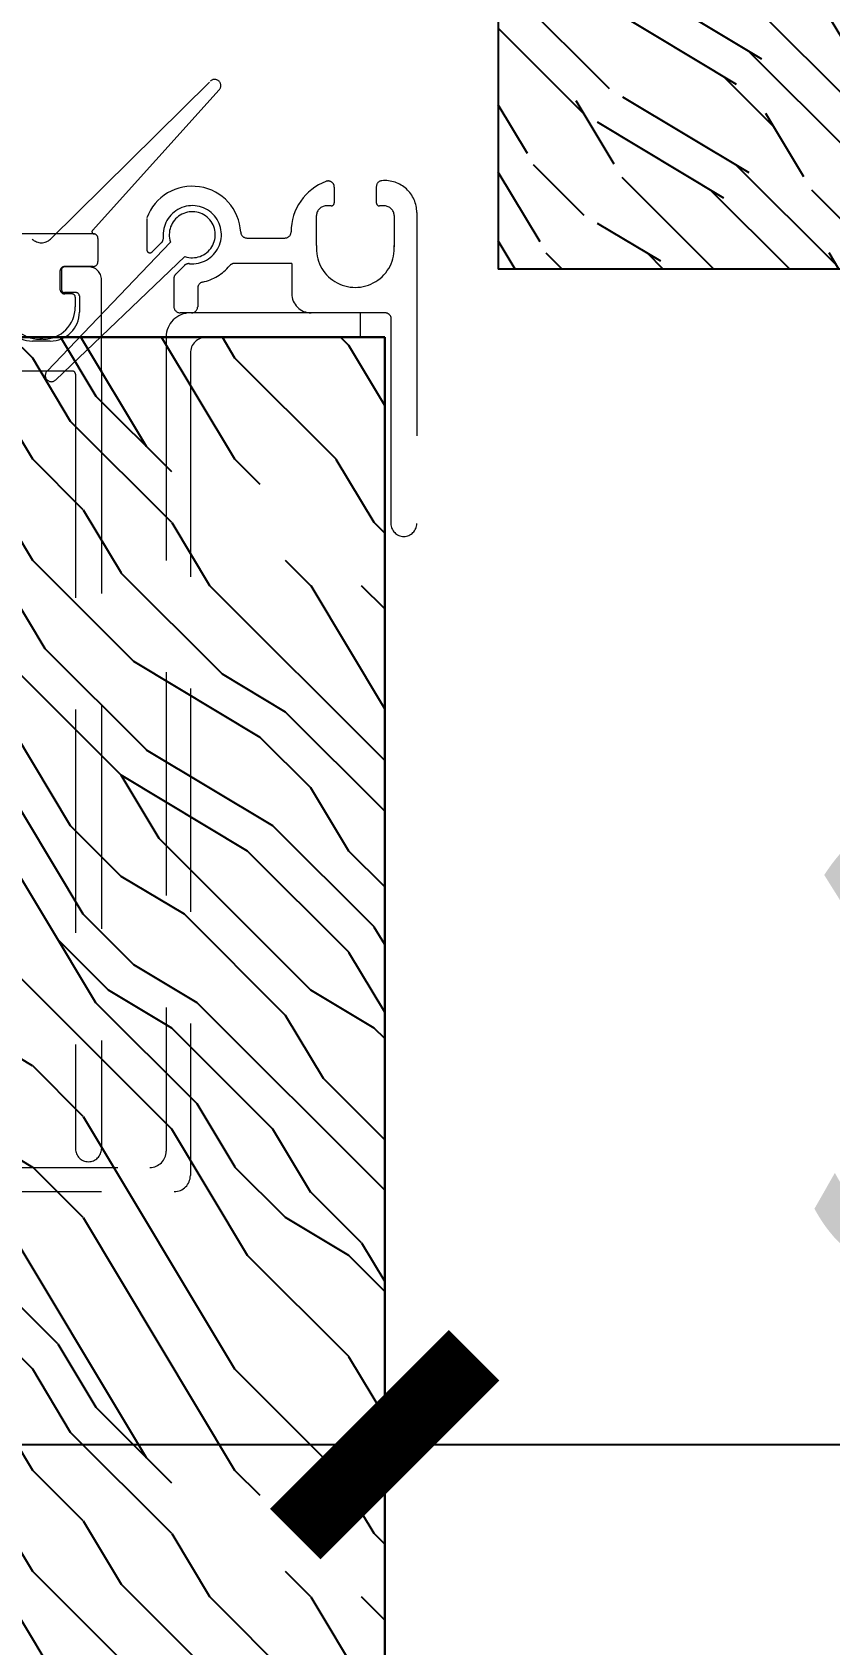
# Model space of a CAD drawing. Header units: millimetres. Extents: x 3111864 to 3154170, y -3068724 to -3044687.
# Drawn here: x 3125980.22 to 3126002.52, y -3063877.2 to -3063832.09 of the extents above; entities that cross this region are included whole.
import ezdxf

# ---------------------------------------------------------------- set-up
doc = ezdxf.new("R2010")
doc.units = ezdxf.units.MM
doc.header["$LTSCALE"] = 500
doc.header["$MEASUREMENT"] = 0
doc.header["$PDMODE"] = 2
doc.linetypes.add('$0$HIDDEN', pattern=[0.375, 0.25, -0.125])
doc.layers.get('0').update_dxf_attribs({"linetype": 'CONTINUOUS'})
doc.layers.get('DEFPOINTS').update_dxf_attribs({"linetype": 'CONTINUOUS'})
for name, color, linetype in [('0-bh(填充)', 251, 'CONTINUOUS'), ('I-1050', 1, 'CONTINUOUS'), ('P-门', 2, 'CONTINUOUS'), ('P-门套', 3, 'CONTINUOUS'), ('W-尺寸', 5, 'CONTINUOUS')]:
    doc.layers.add(name, color=color, linetype=linetype)
doc.styles.add('DIM', font='SimSun.ttf', dxfattribs={"width": 0.7})
doc.dimstyles.new('00-5', dxfattribs={"dimscale": 5, "dimtxt": 2.5, "dimasz": 1, "dimexe": 1, "dimexo": 1, "dimgap": 1, "dimtad": 1, "dimdec": 0, "dimzin": 0, "dimdsep": 46, "dimtxsty": 'DIM', "dimblk": 'ARCHTICK', "dimcen": 0, "dimclrd": 5, "dimclre": 5, "dimclrt": 35, "dimadec": 0, "dimazin": 0, "dimtfac": 0.5, "dimtdec": 0, "dimtix": 1, "dimtmove": 2, "dimatfit": 2, "dimldrblk": 'A', "dimfxl": 0, "dimtolj": 1, "dimtzin": 0, "dimlwd": -1, "dimlwe": -1, "dimarcsym": 0})

# ---------------------------------------------------------------- blocks, each defined once
blk = doc.blocks.new('A$C519F417B')
at = {"layer": 'I-1050', "linetype": '$0$HIDDEN', "lineweight": 5, "ltscale": 0.05}
for p, q in [((103.3379746004939, 260.330749867484, 0.0001371174914967047), (107.8072290485725, 264.7468117177486, 0.0001371174914967047)), ((104.5138087403029, 260.5741484970786, 0.0001371174914967047), (108.0505179418251, 264.502061998006, 0.0001371174914967047)), ((111.273781394586, 261.7839727401733, 0.0001371174914967047), (111.273781394586, 261.3479596683756, 0.0001371174914967047)), ((112.4492614883929, 261.7928213388659, 0.0001371174914967047), (112.4492614883929, 261.3479596683756, 0.0001371174914967047)), ((111.1833598492667, 261.2575381230563, 0.0001371174914967047), (111.0477275303565, 261.2575381230563, 0.0001371174914967047)), ((112.6753153521568, 261.2575381230563, 0.0001371174914967047), (112.5396830341779, 261.2575381230563, 0.0001371174914967047)), ((106.030597647652, 260.9092802074738, 0.0001371174914967047), (106.030597647652, 260.0815409747884, 0.0001371174914967047)), ((110.7764628930017, 260.1539950268343, 0.0001371174914967047), (110.7764628930017, 260.9862734861672, 0.0001371174914967047)), ((112.9465799890459, 260.9862734861672, 0.0001371174914967047), (112.9465799890459, 260.1087842541747, 0.0001371174914967047)), ((113.5795308090746, 261.0716314250603, 0.0001371174914967047), (113.5795308090746, 252.3691001841798, 0.0001371174914967047)), ((104.5601075552404, 260.476047007367, 0.0001371174914967047), (101.6074113929644, 260.476047007367, 0.0001371174914967047)), ((104.6661365237087, 260.3436847487465, 0.0001371174914967047), (104.6661365237087, 259.6986957849003, 0.0001371174914967047)), ((106.030597647652, 260.4515204648487, 0.0001371174914967047), (106.030597647652, 260.036511012353, 0.0001371174914967047)), ((108.8293130462989, 260.3596521746367, 0.0001371174914967047), (109.894853792619, 260.3596521746367, 0.0001371174914967047)), ((103.2432377077639, 256.6350798616186, 0.0001371174914967047), (106.6933821942657, 260.2476260759868, 0.0001371174914967047)), ((103.4868402993307, 256.3914772700518, 0.0001371174914967047), (107.0993865141645, 259.8416217565536, 0.0001371174914967047)), ((106.4440856585279, 260.2317021023482, 0.0001371174914967047), (106.1849568812177, 259.9725733245723, 0.0001371174914967047)), ((103.6036833617836, 259.4274311480112, 0.0001371174914967047), (103.6036833617836, 258.9301126468927, 0.0001371174914967047)), ((103.6448082393035, 259.4650981444865, 0.0001371174914967047), (103.6448082388379, 258.9225688707083, 0.0001371174914967047)), ((104.4011378339492, 259.5555196902715, 0.0001371174914967047), (103.7352297846228, 259.5555196902715, 0.0001371174914967047)), ((104.5305042047985, 259.5630634669214, 0.0001371174914967047), (103.7393156802282, 259.5630634669214, 0.0001371174914967047)), ((107.0834625400603, 259.5923252208158, 0.0001371174914967047), (106.840755386278, 259.3496180670336, 0.0001371174914967047)), ((110.0848984736949, 259.6476729242131, 0.0001371174914967047), (108.4794073328376, 259.6476729242131, 0.0001371174914967047)), ((110.0848984736949, 259.6476729242131, 0.0001371174914967047), (110.0848984736949, 258.8085609800182, 0.0001371174914967047)), ((104.7628240166232, 256.6620302288793, 0.0001371174914967047), (104.7628240166232, 259.1938335075974, 0.0001371174914967047)), ((106.7877876707353, 259.2217426905409, 0.0001371174914967047), (106.7877876707353, 258.4468747973442, 0.0001371174914967047)), ((107.4545561484993, 258.9579391609877, 0.0001371174914967047), (107.4545561484993, 258.4382847505622, 0.0001371174914967047)), ((104.055167786777, 258.8321473249234, 0.0001371174914967047), (103.7352297846228, 258.8321473249234, 0.0001371174914967047)), ((103.9427641583607, 258.7944803284481, 0.0001371174914967047), (103.7393156802282, 258.7944803284481, 0.0001371174914967047)), ((104.0331857036799, 258.7040587826632, 0.0001371174914967047), (104.0331857036799, 258.4327941457741, 0.0001371174914967047)), ((104.1455893325619, 258.7417257791385, 0.0001371174914967047), (104.1455893325619, 258.2896180506796, 0.0001371174914967047)), ((107.2823031041771, 258.2660317057744, 0.0001371174914967047), (106.9686307627708, 258.2660317057744, 0.0001371174914967047)), ((111.997153759934, 258.2660317057744, 0.0001371174914967047), (107.2500226125121, 258.2660317057744, 0.0001371174914967047)), ((111.9519429868087, 258.2660317057744, 0.0001371174914967047), (110.6274277474731, 258.2660317057744, 0.0001371174914967047)), ((112.6952985138632, 258.2660317057744, 0.0001371174914967047), (111.9519429868087, 258.2660317057744, 0.0001371174914967047)), ((111.997153759934, 258.2660317057744, 0.0001371174914967047), (111.997153759934, 257.5878701135516, 0.0001371174914967047)), ((112.8561584437266, 258.155383810401, 0.0001371174914967047), (112.8561584437266, 252.3691001841798, 0.0001371174914967047)), ((106.5718610198237, 257.5878701135516, 0.0001371174914967047), (106.5718610198237, 234.8123782235198, 0.0001371174914967047)), ((111.997153759934, 257.5878701135516, 0.0001371174914967047), (107.7021303409711, 257.5878701135516, 0.0001371174914967047)), ((103.331795421429, 257.4758241400123, 0.0001371174914967047), (102.8344769203104, 257.4758241400123, 0.0001371174914967047)), ((102.9481271556579, 257.5285786893219, 0.0001371174914967047), (103.0837594745681, 257.5285786893219, 0.0001371174914967047)), ((103.128970246762, 257.5285786893219, 0.0001371174914967047), (103.0385487014428, 257.5285786893219, 0.0001371174914967047)), ((107.2500226125121, 257.1357623850927, 0.0001371174914967047), (107.2500226125121, 234.1342166308314, 0.0001371174914967047)), ((103.9490128923208, 256.6382981427014, 0.0001371174914967047), (100.4684066874906, 256.638298143167, 0.0001371174914967047)), ((104.0394344381057, 256.5478765973821, 0.0001371174914967047), (104.0394344381057, 234.8811839479022, 0.0001371174914967047)), ((104.7628240166232, 256.6620302288793, 0.0001371174914967047), (104.7628240166232, 234.8811839479022, 0.0001371174914967047)), ((89.59256359562278, 234.3602704950608, 0.0001371174914967047), (106.1197532913648, 234.3602704950608, 0.0001371174914967047)), ((89.1404558676295, 233.6821089028381, 0.0001371174914967047), (106.7979148840532, 233.6821089028381, 0.0001371174914967047))]:
    blk.add_line(p, q, dxfattribs=at)
for centre, radius, start, end in [((107.9285071957856, 264.6240727445111, 0.0001371174914967047), 0.1725492522966315, 315, 134.6569987197025), ((107.3032809030265, 260.4515204648487, 0.0001371174914967047), 1.356323185011709, 2.99837837795491, 159.7735191699536), ((111.5812146496028, 260.5296446802095, 0.0001371174914967047), 1.514560889929742, 110.9100805535367, 179.9385568070637), ((111.1019804580137, 261.7839727401733, 0.0001371174914967047), 0.1718009367681499, 0, 110.9100805535367), ((112.6210624249652, 261.7928213388659, 0.0001371174914967047), 0.1718009367681499, 94.97292518063729, 180), ((112.6838149772957, 261.0716314250603, 0.0001371174914967047), 0.8957158313817325, 0, 94.97292518063729), ((107.3032809030265, 260.4515204648487, 0.0001371174914967047), 0.8137939110070256, 264.2738425831872, 185.7261574168128), ((111.0477275303565, 260.9862734861672, 0.0001371174914967047), 0.2712646370023419, 90, 180), ((111.1833598492667, 261.3479596683756, 0.0001371174914967047), 0.0904215456674473, 270, 0), ((112.5396830341779, 261.3479596683756, 0.0001371174914967047), 0.0904215456674473, 180, 270), ((112.6753153521568, 260.9862734861672, 0.0001371174914967047), 0.2712646370023419, 0, 90), ((107.3032809030265, 260.4515204648487, 0.0001371174914967047), 0.643078032786885, 251.5147746258387, 198.4852253741613), ((103.0837594745681, 260.588027080521, 0.0001371174914967047), 0.3616861826697892, 225.3430012802975, 314.6569987197025), ((104.5574863376096, 260.5348210120574, 0.0001371174914967047), 0.05877400468384075, 138.0000000139661, 270), ((104.5305042047985, 260.3436847487465, 0.0001371174914967047), 0.1356323185011709, 0, 77.39304088354467), ((106.3226040517911, 260.3531837095506, 0.0001371174914967047), 0.1718009367681499, 315, 5.72615741681282), ((108.8293130462989, 260.531453111209, 0.0001371174914967047), 0.1718009367681499, 182.9983783779549, 270), ((109.894853792619, 260.531453111209, 0.0001371174914967047), 0.1718009367681499, 270, 359.9385568070638), ((106.1210191929713, 260.036511012353, 0.0001371174914967047), 0.0904215456674473, 180, 315), ((111.8615214414895, 260.0670512332581, 0.0001371174914967047), 1.08853629976605, 175.4187799159163, 4.581220084083686), ((103.7393156802282, 259.4274311480112, 0.0001371174914967047), 0.1356323185011709, 90, 180), ((103.7352297846228, 259.4650981444865, 0.0001371174914967047), 0.0904215456674473, 90, 180), ((104.4011378339492, 259.1938335075974, 0.0001371174914967047), 0.3616861826697892, 0, 90), ((104.5305042047985, 259.6986957849003, 0.0001371174914967047), 0.1356323185011709, 270, 0), ((107.2049441477284, 259.4708436136134, 0.0001371174914967047), 0.1718009367681499, 84.27384258318719, 135), ((107.3032809030265, 260.4515204648487, 0.0001371174914967047), 1.356323185011709, 282.2055877927957, 320.3228042976665), ((108.4794073328376, 259.4758719871752, 0.0001371174914967047), 0.1718009367681499, 90, 140.3228042976665), ((103.7393156802282, 258.9301126468927, 0.0001371174914967047), 0.1356323185011709, 180, 270), ((106.9686307627708, 259.2217426905409, 0.0001371174914967047), 0.1808430913348946, 135, 180), ((107.6263570850715, 258.9579391609877, 0.0001371174914967047), 0.1718009367681499, 102.2055877927956, 180), ((103.7352297846228, 258.9225688707083, 0.0001371174914967047), 0.0904215456674473, 180, 270), ((103.9427641583607, 258.7040587826632, 0.0001371174914967047), 0.0904215456674473, 0, 90), ((104.055167786777, 258.7417257791385, 0.0001371174914967047), 0.0904215456674473, 0, 90), ((110.6274277474731, 258.8085609800182, 0.0001371174914967047), 0.5425292740046835, 180, 270), ((102.8344769203104, 258.2896180506796, 0.0001371174914967047), 0.8137939110070256, 180, 270), ((103.0385487014428, 258.4327941457741, 0.0001371174914967047), 0.904215456674473, 180, 270), ((103.128970246762, 258.4327941457741, 0.0001371174914967047), 0.904215456674473, 270, 0), ((103.331795421429, 258.2896180506796, 0.0001371174914967047), 0.8137939110070256, 270, 0), ((107.2500226125121, 257.5878701135516, 0.0001371174914967047), 0.6781615925058545, 90, 180), ((106.9686307627708, 258.4468747973442, 0.0001371174914967047), 0.1808430913348946, 180, 270), ((107.2823031041771, 258.4382847505622, 0.0001371174914967047), 0.1722530444964872, 270, 0), ((112.6952985138632, 258.0937786614522, 0.0001371174914967047), 0.1722530444964872, 20.95553386620703, 90), ((107.7021303409711, 257.1357623850927, 0.0001371174914967047), 0.4521077283372366, 90, 180), ((103.3650390040129, 256.5132785658352, 0.0001371174914967047), 0.1722530444964873, 135, 315), ((103.9490128923208, 256.5478765973821, 0.0001371174914967047), 0.0904215456674473, 0, 90), ((113.2178446268663, 252.373621261213, 0.0001371174914967047), 0.3616861826697912, 180, 0), ((104.4011292271316, 234.8811839479022, 0.0001371174914967047), 0.3616947893805738, 180, 0), ((106.1197532913648, 234.8123782235198, 0.0001371174914967047), 0.4521077283372366, 270, 0), ((106.7979148840532, 234.1342166308314, 0.0001371174914967047), 0.4521077283372366, 270, 0)]:
    blk.add_arc(centre, radius, start, end, dxfattribs=at)
blk = doc.blocks.new('_ArchTick')
at = {"color": 0, "linetype": 'ByBlock', "const_width": 0.4}
blk.add_lwpolyline([(-0.5, -0.5), (0.5, 0.5)], dxfattribs=at)
blk = doc.blocks.new('*D1464')
at = {"layer": 'DEFPOINTS', "color": 0, "ltscale": 100}
for p in [(3126040.248660636, -3063838.715900824, 0.0002723564733360568), (3125987.242144242, -3063840.615863737, 0.0002723564733360568), (3126075.305880787, -3063840.615863737)]:
    blk.add_point(p, dxfattribs=at)
at = {"layer": 'W-尺寸', "color": 5, "ltscale": 100}
for p, q in [((3126075.305880787, -3063838.715900824), (3126075.305880787, -3063833.715900824)), ((3126055.305880788, -3063838.715900824), (3126080.305880787, -3063838.715900824)), ((3126075.305880787, -3063838.715900824), (3126075.305880787, -3063840.615863737)), ((3126055.305880787, -3063840.615863737), (3126080.305880787, -3063840.615863737)), ((3126075.305880787, -3063840.615863737), (3126075.305880787, -3063845.615863737))]:
    blk.add_line(p, q, dxfattribs=at)
at = {"layer": 'W-尺寸', "color": 5, "ltscale": 100, "xscale": 5, "yscale": 5, "zscale": 5}
for p, rotation in [((3126075.305880787, -3063838.715900824), 270), ((3126075.305880787, -3063840.615863737), 90)]:
    blk.add_blockref('_ArchTick', p, dxfattribs=dict(at, rotation=rotation))
at = {"layer": 'W-尺寸', "color": 35, "ltscale": 100, "insert": (3126064.055880788, -3063839.66588228), "char_height": 12.5, "attachment_point": 5, "rotation": 90, "style": 'DIM'}
blk.add_mtext('\\A1;2', dxfattribs=at)
blk = doc.blocks.new('A')
for p, q in [((-1.435067392276323, 1.147654099946521), (-1.089590771724033, 1.437450103912851)), ((-1.089590771724033, 1.437450103912851), (0, 0)), ((-1.435067392276323, 1.147654099946521), (-0.3688396396728422, 0)), ((-0.3688396396728422, 3.638e-12), (-2.127066897330223, 0)), ((-1.435067392276323, -1.147654099946521), (-0.3688396396728422, 0)), ((-1.089590771724033, -1.437450103912851), (0, 0)), ((-1.435067392276323, -1.147654099946521), (-1.089590771724033, -1.437450103912851))]:
    blk.add_line(p, q)
for points in [[(-1.435067392276323, 1.147654099946521), (-1.089590771724033, 1.437450103912851), (-0.3688396396728422, 0), (0, 0)], [(-1.435067392276323, -1.147654099946521), (-1.089590771724033, -1.437450103912851), (-0.3688396396728422, 0), (0, 0)]]:
    blk.add_solid(points)
blk = doc.blocks.new('*D1465')
at = {"layer": 'DEFPOINTS', "color": 0, "ltscale": 100}
for p in [(3125987.242144242, -3063840.615863737, 0.0002723564733360568), (3125985.005404834, -3063900.615863737, 0.0002723564733360568), (3126075.305880787, -3063900.615863737)]:
    blk.add_point(p, dxfattribs=at)
at = {"layer": 'W-尺寸', "color": 5, "ltscale": 100}
for p, q in [((3126055.305880787, -3063840.615863737), (3126080.305880787, -3063840.615863737)), ((3126075.305880787, -3063840.615863737), (3126075.305880787, -3063900.615863737)), ((3126055.305880787, -3063900.615863737), (3126080.305880787, -3063900.615863737))]:
    blk.add_line(p, q, dxfattribs=at)
at = {"layer": 'W-尺寸', "color": 5, "ltscale": 100, "xscale": 5, "yscale": 5, "zscale": 5}
for p, rotation in [((3126075.305880787, -3063840.615863737), 90), ((3126075.305880787, -3063900.615863737), 270)]:
    blk.add_blockref('_ArchTick', p, dxfattribs=dict(at, rotation=rotation))
at = {"layer": 'W-尺寸', "color": 35, "ltscale": 100, "insert": (3126064.055880788, -3063870.615863737), "char_height": 12.5, "attachment_point": 5, "rotation": 90, "style": 'DIM'}
blk.add_mtext('\\A1;60', dxfattribs=at)
blk = doc.blocks.new('*D1468')
at = {"layer": 'DEFPOINTS', "color": 0, "ltscale": 100}
for p in [(3125960.421345838, -3063870.615863737, 0.0002723564733360568), (3125990.075975433, -3063870.615863737, 0.0002723564733360568), (3125990.075975433, -3063871.598207369)]:
    blk.add_point(p, dxfattribs=at)
at = {"layer": 'W-尺寸', "color": 5, "ltscale": 100}
for p, q in [((3125960.421345838, -3063871.598207374), (3125960.421345838, -3063876.598207369)), ((3125960.421345838, -3063871.598207369), (3125990.075975433, -3063871.598207369)), ((3125990.075975433, -3063871.598207374), (3125990.075975433, -3063876.598207369))]:
    blk.add_line(p, q, dxfattribs=at)
at = {"layer": 'W-尺寸', "color": 5, "ltscale": 100, "xscale": 5, "yscale": 5, "zscale": 5, "rotation": 180}
blk.add_blockref('_ArchTick', (3125960.421345838, -3063871.598207369), dxfattribs=at)
at = {"layer": 'W-尺寸', "color": 5, "ltscale": 100, "xscale": 5, "yscale": 5, "zscale": 5}
blk.add_blockref('_ArchTick', (3125990.075975433, -3063871.598207369), dxfattribs=at)
at = {"layer": 'W-尺寸', "color": 35, "ltscale": 100, "insert": (3125975.248660636, -3063884.565660131), "char_height": 12.5, "attachment_point": 5, "style": 'DIM'}
blk.add_mtext('\\A1;30', dxfattribs=at)
blk = doc.blocks.new('*D1469')
at = {"layer": 'DEFPOINTS', "color": 0, "ltscale": 100}
for p in [(3126025.248660636, -3063838.715900824, 0.0002723564733360568), (3125990.075975433, -3063870.615863737, 0.0002723564733360568), (3126025.248660636, -3063871.598207369)]:
    blk.add_point(p, dxfattribs=at)
at = {"layer": 'W-尺寸', "color": 5, "ltscale": 100}
for p, q in [((3126025.248660636, -3063851.598207369), (3126025.248660636, -3063876.598207369)), ((3125990.075975433, -3063871.598207374), (3125990.075975433, -3063876.598207369)), ((3125990.075975433, -3063871.598207369), (3126025.248660636, -3063871.598207369))]:
    blk.add_line(p, q, dxfattribs=at)
at = {"layer": 'W-尺寸', "color": 5, "ltscale": 100, "xscale": 5, "yscale": 5, "zscale": 5, "rotation": 180}
blk.add_blockref('_ArchTick', (3125990.075975433, -3063871.598207369), dxfattribs=at)
at = {"layer": 'W-尺寸', "color": 5, "ltscale": 100, "xscale": 5, "yscale": 5, "zscale": 5}
blk.add_blockref('_ArchTick', (3126025.248660636, -3063871.598207369), dxfattribs=at)
at = {"layer": 'W-尺寸', "color": 35, "ltscale": 100, "insert": (3126007.662318035, -3063860.348207369), "char_height": 12.5, "attachment_point": 5, "style": 'DIM'}
blk.add_mtext('\\A1;35', dxfattribs=at)

msp = doc.modelspace()

# ---------------------------------------------------------------- hatches: boundary and pattern name
at = {"layer": '0-bh(填充)', "ltscale": 100}
h = msp.add_hatch(dxfattribs=at)
h.set_pattern_fill('FB木纹中SC300', color=251, scale=5, angle=135, style=0, pattern_type=2)
h.set_pattern_definition([(135, (6190800.428255296, 59889.36126570916), (-14.14213562373095, -14.14213562373095), [4, -6, 2, -8]), (135, (6190790.175206969, 59898.90720725572), (-14.14213562373095, -14.14213562373095), [4, -16]), (135, (6190790.88231375, 59896.78588691121), (-14.14213562373095, -14.14213562373095), [2, -18]), (135, (6190798.306934952, 59888.6541589289), (-14.14213562373095, -14.14213562373095), [1, -14, 1, -4]), (135, (6190792.650080702, 59892.89679961605), (-14.14213562373095, -14.14213562373095), [4, -6, 1, -9]), (135, (6190795.832061219, 59889.00771231903), (-14.14213562373095, -14.14213562373095), [3, -17]), (135, (6190791.942973922, 59892.18969283393), (-14.14213562373095, -14.14213562373095), [6, -14]), (135, (6190795.832061219, 59887.59349875664), (-14.14213562373095, -14.14213562373095), [4, -16]), (135, (6190789.821653577, 59892.89679961605), (-14.14213562373095, -14.14213562373095), [10, -10]), (135, (6190793.357187484, 59887.94705214677), (-14.14213562373095, -14.14213562373095), [2, -6, 4, -8]), (135, (6190783.104139158, 59897.49299369333), (-14.14213562373095, -14.14213562373095), [4, -16]), (135, (6190785.57901289, 59894.31101317843), (-14.14213562373095, -14.14213562373095), [2, -18]), (135, (6190788.053886625, 59891.12903266167), (-14.14213562373095, -14.14213562373095), [2, -18]), (135, (6190794.771401047, 59883.70441145962), (-14.14213562373095, -14.14213562373095), [4, -16]), (135, (6190787.346779845, 59890.42192588141), (-14.14213562373095, -14.14213562373095), [4, -16]), (135, (6190786.639673063, 59889.71481909929), (-14.14213562373095, -14.14213562373095), [4, -4, 4, -8]), (135, (6190788.760993407, 59886.17928519426), (-14.14213562373095, -14.14213562373095), [2, -10, 4, -4]), (135, (6190785.57901289, 59888.6541589289), (-14.14213562373095, -14.14213562373095), [6, -14]), (135, (6190784.87190611, 59887.94705214677), (-14.14213562373095, -14.14213562373095), [4, -16]), (135, (6190790.175206969, 59881.93664450711), (-14.14213562373095, -14.14213562373095), [6, -8, 2, -4]), (135, (6190789.468100187, 59881.22953772685), (-14.14213562373095, -14.14213562373095), [10, -10]), (135, (6190780.629265423, 59889.36126570916), (-14.14213562373095, -14.14213562373095), [2, -18]), (135, (6190784.51835272, 59884.76507163187), (-14.14213562373095, -14.14213562373095), [4, -16]), (135, (6190786.993226453, 59881.58309111698), (-14.14213562373095, -14.14213562373095), [2, -8, 2, -8]), (135, (6190788.053886625, 59879.81532416446), (-14.14213562373095, -14.14213562373095), [2, -6, 4, -8]), (135, (6190784.87190611, 59882.29019789724), (-14.14213562373095, -14.14213562373095), [2, -10, 2, -6]), (135, (6190781.689925595, 59884.76507163187), (-14.14213562373095, -14.14213562373095), [6, -14]), (135, (6190786.639673063, 59878.40111060208), (-14.14213562373095, -14.14213562373095), [4, -16]), (135, (6190779.215051861, 59885.11862502201), (-14.14213562373095, -14.14213562373095), [2, -18]), (135, (6190776.033071346, 59887.59349875664), (-14.14213562373095, -14.14213562373095), [2, -18]), (149.03624347, (6190789.468100187, 59898.20010047359), (-14.14213562281019, 14.14213562384457), [2.06, -80.40211052000001]), (149.03624347, (6190784.87190611, 59896.43233352108), (-14.14213562281019, 14.14213562384457), [2.06, -80.40211052000001]), (149.03624347, (6190777.800838298, 59886.53283858439), (-14.14213562281019, 14.14213562384457), [2.06, -80.40211052000001]), (149.03624347, (6190787.346779845, 59887.59349875664), (-14.14213562281019, 14.14213562384457), [2.06, -80.40211052000001]), (149.03624347, (6190782.397032375, 59888.30060553877), (-14.14213562281019, 14.14213562384457), [2.06, -80.40211052000001]), (149.03624347, (6190782.043478985, 59890.77547927154), (-14.14213562281019, 14.14213562384457), [2.06, -80.40211052000001]), (149.03624347, (6190786.639673063, 59881.22953772685), (-14.14213562281019, 14.14213562384457), [2.06, -80.40211052000001]), (149.03624347, (6190781.689925595, 59887.59349875664), (-14.14213562281019, 14.14213562384457), [2.06, -80.40211052000001]), (149.03624347, (6190784.164799328, 59895.72522674082), (-14.14213562281019, 14.14213562384457), [4.12, -78.34211052]), (149.03624347, (6190784.51835272, 59893.25035300618), (-14.14213562281019, 14.14213562384457), [4.12, -78.34211052]), (149.03624347, (6190783.811245938, 59892.54324622406), (-14.14213562281019, 14.14213562384457), [4.12, -78.34211052]), (300.96375653, (6190792.650080702, 59892.89679961605), (14.14213562384457, -14.14213562281019), [2.06, -4.12, 2.06, -74.22211052]), (300.96375653, (6190793.357187484, 59887.94705214677), (14.14213562384457, -14.14213562281019), [2.06, -80.40211052000001]), (300.96375653, (6190786.993226453, 59881.58309111698), (14.14213562384457, -14.14213562281019), [4.12, -78.34211052]), (329.03624347, (6190790.175206969, 59898.90720725572), (14.14213562281019, -14.14213562384457), [2.06, -80.40211052000001]), (120.96375653, (6190787.346779845, 59901.73563438049), (-14.14213562384457, 14.14213562281019), [2.06, -80.40211052000001]), (120.96375653, (6190786.639673063, 59892.54324622406), (-14.14213562384457, 14.14213562281019), [2.06, -80.40211052000001]), (120.96375653, (6190781.336372203, 59892.89679961605), (-14.14213562384457, 14.14213562281019), [2.06, -80.40211052000001]), (120.96375653, (6190785.932566282, 59886.17928519426), (-14.14213562384457, 14.14213562281019), [2.06, -80.40211052000001]), (120.96375653, (6190785.57901289, 59882.99730467936), (-14.14213562384457, 14.14213562281019), [2.06, -80.40211052000001]), (120.96375653, (6190783.457692548, 59883.70441145962), (-14.14213562384457, 14.14213562281019), [2.06, -80.40211052000001]), (120.96375653, (6190785.932566282, 59886.17928519426), (-14.14213562384457, 14.14213562281019), [2.06, -80.40211052000001]), (120.96375653, (6190779.568605251, 59888.30060553877), (-14.14213562384457, 14.14213562281019), [8.24, -74.22211052]), (120.96375653, (6190797.599828172, 59889.36126570916), (-14.14213562384457, 14.14213562281019), [8.24, -74.22211052]), (120.96375653, (6190795.124954437, 59889.71481909929), (-14.14213562384457, 14.14213562281019), [8.24, -74.22211052]), (120.96375653, (6190793.003634094, 59890.42192588141), (-14.14213562384457, 14.14213562281019), [2.06, -4.12, 4.12, -72.16211052]), (120.96375653, (6190791.942973922, 59889.36126570916), (-14.14213562384457, 14.14213562281019), [4.12, -4.12, 4.12, -70.10211052000001]), (120.96375653, (6190791.942973922, 59886.53283858439), (-14.14213562384457, 14.14213562281019), [8.24, -74.22211052]), (120.96375653, (6190792.296527312, 59884.05796485161), (-14.14213562384457, 14.14213562281019), [8.24, -74.22211052]), (120.96375653, (6190791.589420532, 59883.35085806949), (-14.14213562384457, 14.14213562281019), [8.24, -74.22211052]), (120.96375653, (6190777.447284908, 59889.00771231903), (-14.14213562384457, 14.14213562281019), [2.06, -80.40211052000001]), (120.96376753, (6190774.618857783, 59889.00771231903), (-14.14213833893944, 14.1421329077148), [4.12, -78.34211052]), (120.96376753, (6190783.811245938, 59881.22953772685), (-14.14213833893944, 14.1421329077148), [4.12, -78.34211052]), (120.9637575300001, (6190797.599828172, 59892.18969283393), (-14.1421358706714, 14.14213537598335), [8.24, -74.22211052]), (120.9637575300001, (6190779.215051861, 59890.77547927154), (-14.1421358706714, 14.14213537598335), [6.18, -76.28211052]), (120.9637575300001, (6190778.86149847, 59893.25035300618), (-14.1421358706714, 14.14213537598335), [12.36, -70.10211052000001])])
h.paths.add_polyline_path([(3126025.248660636, -3063838.715900824), (3126040.248660636, -3063838.715900824), (3126040.248660636, -3063788.715522265), (3126025.248660636, -3063788.715522265)])
h.paths.add_polyline_path([(3125925.248660636, -3063788.715522265), (3125910.248660636, -3063788.715522265), (3125910.248660636, -3063838.715900824), (3125925.248660636, -3063838.715900824)])
h.paths.add_polyline_path([(3125957.814576971, -3063838.715900824), (3125957.814576971, -3063823.715900825), (3125925.24866065, -3063823.715900824), (3125925.248660636, -3063838.715900824)])
h.paths.add_polyline_path([(3125993.248660635, -3063823.715900824), (3125993.248660635, -3063838.715900824), (3126025.248660636, -3063838.715900824), (3126025.248660636, -3063823.715900824)])
h = msp.add_hatch(dxfattribs=at)
h.set_pattern_fill('FB木纹中SC300', color=251, scale=5, angle=135, style=0, pattern_type=2)
h.set_pattern_definition([(135, (3125960.421345838, -3063900.615863737), (-14.14213562373095, -14.14213562373095), [4, -6, 2, -8]), (135, (3125950.168297511, -3063891.069922191), (-14.14213562373095, -14.14213562373095), [4, -16]), (135, (3125950.875404292, -3063893.191242535), (-14.14213562373095, -14.14213562373095), [2, -18]), (135, (3125958.300025494, -3063901.322970518), (-14.14213562373095, -14.14213562373095), [1, -14, 1, -4]), (135, (3125952.643171245, -3063897.080329831), (-14.14213562373095, -14.14213562373095), [4, -6, 1, -9]), (135, (3125955.82515176, -3063900.969417128), (-14.14213562373095, -14.14213562373095), [3, -17]), (135, (3125951.936064464, -3063897.787436612), (-14.14213562373095, -14.14213562373095), [6, -14]), (135, (3125955.82515176, -3063902.38363069), (-14.14213562373095, -14.14213562373095), [4, -16]), (135, (3125949.81474412, -3063897.080329831), (-14.14213562373095, -14.14213562373095), [10, -10]), (135, (3125953.350278026, -3063902.0300773), (-14.14213562373095, -14.14213562373095), [2, -6, 4, -8]), (135, (3125943.097229699, -3063892.484135753), (-14.14213562373095, -14.14213562373095), [4, -16]), (135, (3125945.572103433, -3063895.666116269), (-14.14213562373095, -14.14213562373095), [2, -18]), (135, (3125948.046977167, -3063898.848096784), (-14.14213562373095, -14.14213562373095), [2, -18]), (135, (3125954.764491588, -3063906.272717987), (-14.14213562373095, -14.14213562373095), [4, -16]), (135, (3125947.339870386, -3063899.555203565), (-14.14213562373095, -14.14213562373095), [4, -16]), (135, (3125946.632763605, -3063900.262310347), (-14.14213562373095, -14.14213562373095), [4, -4, 4, -8]), (135, (3125948.754083948, -3063903.797844253), (-14.14213562373095, -14.14213562373095), [2, -10, 4, -4]), (135, (3125945.572103433, -3063901.322970518), (-14.14213562373095, -14.14213562373095), [6, -14]), (135, (3125944.864996652, -3063902.0300773), (-14.14213562373095, -14.14213562373095), [4, -16]), (135, (3125950.168297511, -3063908.04048494), (-14.14213562373095, -14.14213562373095), [6, -8, 2, -4]), (135, (3125949.461190729, -3063908.747591721), (-14.14213562373095, -14.14213562373095), [10, -10]), (135, (3125940.622355965, -3063900.615863737), (-14.14213562373095, -14.14213562373095), [2, -18]), (135, (3125944.511443261, -3063905.212057815), (-14.14213562373095, -14.14213562373095), [4, -16]), (135, (3125946.986316995, -3063908.39403833), (-14.14213562373095, -14.14213562373095), [2, -8, 2, -8]), (135, (3125948.046977167, -3063910.161805283), (-14.14213562373095, -14.14213562373095), [2, -6, 4, -8]), (135, (3125944.864996652, -3063907.686931549), (-14.14213562373095, -14.14213562373095), [2, -10, 2, -6]), (135, (3125941.683016136, -3063905.212057815), (-14.14213562373095, -14.14213562373095), [6, -14]), (135, (3125946.632763605, -3063911.576018846), (-14.14213562373095, -14.14213562373095), [4, -16]), (135, (3125939.208142402, -3063904.858504424), (-14.14213562373095, -14.14213562373095), [2, -18]), (135, (3125936.026161887, -3063902.38363069), (-14.14213562373095, -14.14213562373095), [2, -18]), (149.03624347, (3125949.461190729, -3063891.777028972), (-14.14213562281019, 14.14213562384457), [2.06, -80.40211052000001]), (149.03624347, (3125944.864996652, -3063893.544795925), (-14.14213562281019, 14.14213562384457), [2.06, -80.40211052000001]), (149.03624347, (3125937.79392884, -3063903.444290862), (-14.14213562281019, 14.14213562384457), [2.06, -80.40211052000001]), (149.03624347, (3125947.339870386, -3063902.38363069), (-14.14213562281019, 14.14213562384457), [2.06, -80.40211052000001]), (149.03624347, (3125942.390122917, -3063901.676523909), (-14.14213562281019, 14.14213562384457), [2.06, -80.40211052000001]), (149.03624347, (3125942.036569527, -3063899.201650175), (-14.14213562281019, 14.14213562384457), [2.06, -80.40211052000001]), (149.03624347, (3125946.632763605, -3063908.747591721), (-14.14213562281019, 14.14213562384457), [2.06, -80.40211052000001]), (149.03624347, (3125941.683016136, -3063902.38363069), (-14.14213562281019, 14.14213562384457), [2.06, -80.40211052000001]), (149.03624347, (3125944.15788987, -3063894.251902706), (-14.14213562281019, 14.14213562384457), [4.12, -78.34211052]), (149.03624347, (3125944.511443261, -3063896.726776441), (-14.14213562281019, 14.14213562384457), [4.12, -78.34211052]), (149.03624347, (3125943.80433648, -3063897.433883222), (-14.14213562281019, 14.14213562384457), [4.12, -78.34211052]), (300.96375653, (3125952.643171245, -3063897.080329831), (14.14213562384457, -14.14213562281019), [2.06, -4.12, 2.06, -74.22211052]), (300.96375653, (3125953.350278026, -3063902.0300773), (14.14213562384457, -14.14213562281019), [2.06, -80.40211052000001]), (300.96375653, (3125946.986316995, -3063908.39403833), (14.14213562384457, -14.14213562281019), [4.12, -78.34211052]), (329.03624347, (3125950.168297511, -3063891.069922191), (14.14213562281019, -14.14213562384457), [2.06, -80.40211052000001]), (120.96375653, (3125947.339870386, -3063888.241495066), (-14.14213562384457, 14.14213562281019), [2.06, -80.40211052000001]), (120.96375653, (3125946.632763605, -3063897.433883222), (-14.14213562384457, 14.14213562281019), [2.06, -80.40211052000001]), (120.96375653, (3125941.329462746, -3063897.080329831), (-14.14213562384457, 14.14213562281019), [2.06, -80.40211052000001]), (120.96375653, (3125945.925656823, -3063903.797844253), (-14.14213562384457, 14.14213562281019), [2.06, -80.40211052000001]), (120.96375653, (3125945.572103433, -3063906.979824768), (-14.14213562384457, 14.14213562281019), [2.06, -80.40211052000001]), (120.96375653, (3125943.450783089, -3063906.272717987), (-14.14213562384457, 14.14213562281019), [2.06, -80.40211052000001]), (120.96375653, (3125945.925656823, -3063903.797844253), (-14.14213562384457, 14.14213562281019), [2.06, -80.40211052000001]), (120.96375653, (3125939.561695793, -3063901.676523909), (-14.14213562384457, 14.14213562281019), [8.24, -74.22211052]), (120.96375653, (3125957.592918713, -3063900.615863737), (-14.14213562384457, 14.14213562281019), [8.24, -74.22211052]), (120.96375653, (3125955.118044979, -3063900.262310347), (-14.14213562384457, 14.14213562281019), [8.24, -74.22211052]), (120.96375653, (3125952.996724635, -3063899.555203565), (-14.14213562384457, 14.14213562281019), [2.06, -4.12, 4.12, -72.16211052]), (120.96375653, (3125951.936064464, -3063900.615863737), (-14.14213562384457, 14.14213562281019), [4.12, -4.12, 4.12, -70.10211052000001]), (120.96375653, (3125951.936064464, -3063903.444290862), (-14.14213562384457, 14.14213562281019), [8.24, -74.22211052]), (120.96375653, (3125952.289617854, -3063905.919164596), (-14.14213562384457, 14.14213562281019), [8.24, -74.22211052]), (120.96375653, (3125951.582511073, -3063906.626271377), (-14.14213562384457, 14.14213562281019), [8.24, -74.22211052]), (120.96375653, (3125937.440375449, -3063900.969417128), (-14.14213562384457, 14.14213562281019), [2.06, -80.40211052000001]), (120.96376753, (3125934.611948324, -3063900.969417128), (-14.14213833893944, 14.1421329077148), [4.12, -78.34211052]), (120.96376753, (3125943.80433648, -3063908.747591721), (-14.14213833893944, 14.1421329077148), [4.12, -78.34211052]), (120.96375753, (3125957.592918713, -3063897.787436612), (-14.1421358706714, 14.14213537598335), [8.24, -74.22211052]), (120.96375753, (3125939.208142402, -3063899.201650175), (-14.1421358706714, 14.14213537598335), [6.18, -76.28211052]), (120.96375753, (3125938.854589012, -3063896.726776441), (-14.1421358706714, 14.14213537598335), [12.36, -70.10211052000001])])
h.paths.add_polyline_path([(3125990.075975433, -3063840.615863737), (3125960.421345838, -3063840.615863737), (3125960.421345838, -3063900.615863737), (3125990.075975433, -3063900.615863737)])

# ---------------------------------------------------------------- linework, layer by layer
at = {"layer": 'P-门', "elevation": 0.0002723564733360568}
msp.add_lwpolyline([(3125990.075975433, -3063840.615863737), (3125960.421345838, -3063840.615863737), (3125960.421345838, -3063900.615863737), (3125990.075975433, -3063900.615863737)], close=True, dxfattribs=at)
for points in [[(3125960.421345838, -3063900.615863737), (3125960.421345838, -3063840.615863737), (3125990.075975433, -3063840.615863737)], [(3125990.075975433, -3063840.615863737), (3125990.075975433, -3063900.615863737)]]:
    msp.add_lwpolyline(points, dxfattribs=at)
at = {"layer": 'P-门套'}
msp.add_line((3126025.248660636, -3063838.715900824, 0.0002723564733360568), (3125993.248660636, -3063838.715900824, 0.0002723564733360568), dxfattribs=at)
at = {"layer": 'P-门套', "elevation": 0.0002723564733360568}
msp.add_lwpolyline([(3125993.248660636, -3063823.715900824), (3125993.248660636, -3063838.715900824)], dxfattribs=at)

# ---------------------------------------------------------------- block references
at = {"color": 251, "ltscale": 100}
msp.add_blockref('A$C519F417B', (3125877.392502192, -3064098.203733851, 0.0001352389818393522), dxfattribs=at)

# ---------------------------------------------------------------- dimensions: what is measured, and where the dimension line sits
at = {"layer": 'W-尺寸', "color": 251, "ltscale": 100}
for base, p1, p2, picture, middle in [((3126075.305880787, -3063840.615863737), (3126040.248660636, -3063838.715900824, 0.0002723564733360568), (3125987.242144242, -3063840.615863737, 0.0002723564733360568), '*D1464', (3126064.055880788, -3063839.66588228)), ((3126075.305880787, -3063900.615863737), (3125987.242144242, -3063840.615863737, 0.0002723564733360568), (3125985.005404834, -3063900.615863737, 0.0002723564733360568), '*D1465', (3126064.055880788, -3063870.615863737))]:
    dim = msp.add_linear_dim(base=base, p1=p1, p2=p2, angle=90, dimstyle='00-5', dxfattribs=at)
    dim.commit()
    dim.dimension.update_dxf_attribs({"geometry": picture, "text_midpoint": middle})
dim = msp.add_linear_dim(base=(3126025.248660636, -3063871.598207369), p1=(3125990.075975433, -3063870.615863737, 0.0002723564733360568), p2=(3126025.248660636, -3063838.715900824, 0.0002723564733360568), dimstyle='00-5', dxfattribs=at)
dim.commit()
dim.dimension.update_dxf_attribs({"geometry": '*D1469', "text_midpoint": (3126007.662318035, -3063860.348207369)})
dim = msp.add_linear_dim(base=(3125990.075975433, -3063871.598207369), p1=(3125960.421345838, -3063870.615863737, 0.0002723564733360568), p2=(3125990.075975433, -3063870.615863737, 0.0002723564733360568), dimstyle='00-5', dxfattribs=at)
dim.commit()
dim.dimension.update_dxf_attribs({"geometry": '*D1468', "text_midpoint": (3125975.248660636, -3063884.565660131), "dimtype": 160})

doc.saveas('drawing.dxf')
